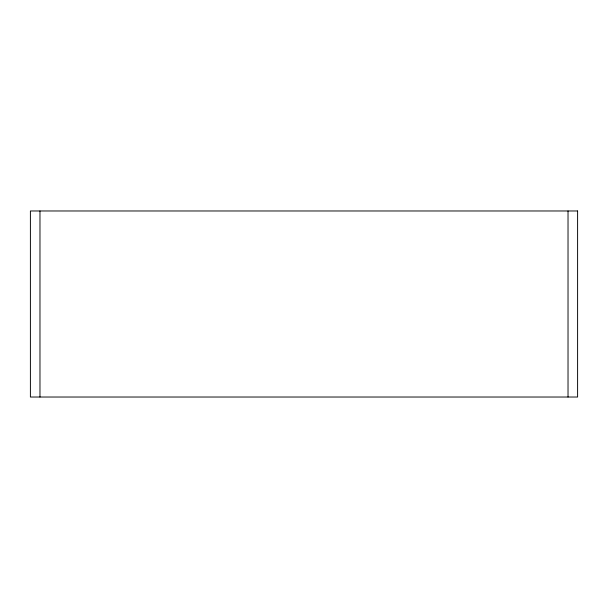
<?xml version="1.0" encoding="UTF-8"?>
<svg xmlns="http://www.w3.org/2000/svg" width="608" height="608" viewBox="0 0 608 608"><rect width="100%" height="100%" fill="white"/><g stroke="black" fill="none" stroke-linecap="round" stroke-linejoin="round"><path stroke-width="0.91" d="M568.024 210.976L568.024 397.024M39.976 210.976L39.976 397.024M577.6 210.976L30.4 210.976L30.4 397.024L577.6 397.024L577.6 210.976"/></g></svg>
